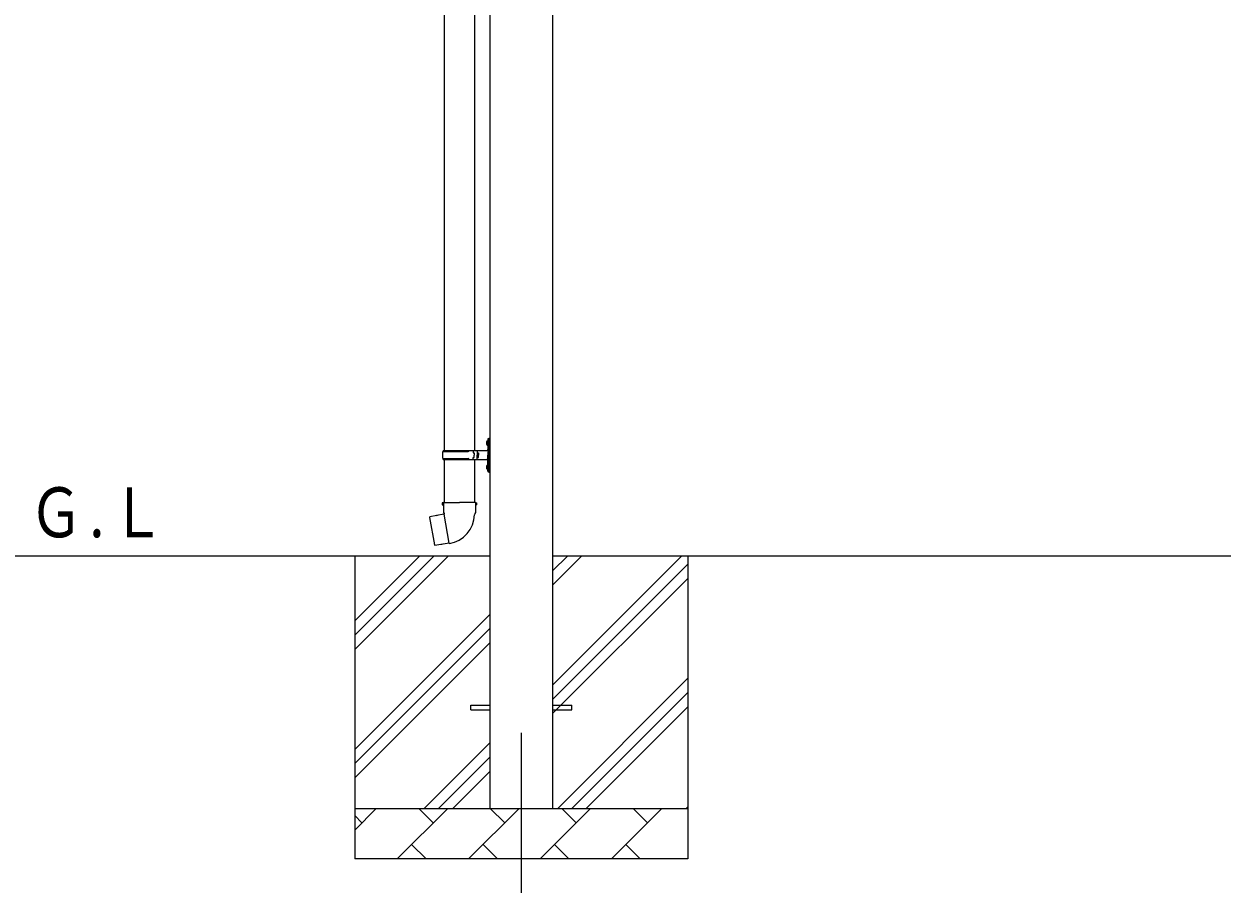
# Model space of a CAD drawing. Units: millimetres, scale not verified. Extents: x -12615 to 12615, y -8910 to 8910.
# Drawn here: x -1463 to 911, y -5632 to -3928 of the extents above; entities that cross this region are included whole.
import ezdxf
from ezdxf.enums import TextEntityAlignment as Align

# ---------------------------------------------------------------- set-up
doc = ezdxf.new("R2010")
doc.units = ezdxf.units.MM
doc.header["$LTSCALE"] = 40
for name, color, linetype in [('0-3_YKK_12', 2, 'Continuous'), ('0-4_YKK_13', 4, 'Continuous'), ('0-5_YKK_A1', 4, 'Continuous')]:
    doc.layers.add(name, color=color, linetype=linetype)
doc.styles.add('ＭＳ ゴシック', font='')
doc.styles.get('ＭＳ ゴシック').set_extended_font_data('MS Gothic')

msp = doc.modelspace()

# ---------------------------------------------------------------- linework, layer by layer
at = {"layer": '0-3_YKK_12'}
msp.add_line((-477.44, -5332.25), (-477.44, -5832.25), dxfattribs=at)
at = {"layer": '0-4_YKK_13'}
for p, q in [((-629.94, -3868.74), (-629.94, -4773.25)), ((-569.94, -3868.74), (-569.94, -4773.25)), ((-546.24, -4756.1), (-544.2, -4757.1)), ((-544.97, -4754.1), (-544.34, -4754.1)), ((-544.97, -4754.1), (-544.97, -4762.4)), ((-544.97, -4762.4), (-544.34, -4762.4)), ((-544.34, -4754.1), (-544.34, -4762.4)), ((-544.34, -4754.1), (-543.94, -4754.5)), ((-544.34, -4762.4), (-543.94, -4762)), ((-544.2, -4757.1), (-543.58, -4758.25)), ((-543.94, -4750.25), (-540.94, -4748.75)), ((-543.94, -4750.25), (-543.94, -4782.25)), ((-543.94, -4754.5), (-543.94, -4762)), ((-540.94, -4748.75), (-540.94, -4782.25)), ((-540.94, -4748.75), (-539.94, -4748.75)), ((-539.94, -4748.75), (-539.94, -4782.25)), ((-632.94, -4775.25), (-582.61, -4775.25)), ((-632.94, -4789.25), (-582.61, -4789.25)), ((-631.94, -4773.25), (-545.94, -4773.25)), ((-631.94, -4773.25), (-631.94, -4775.25)), ((-631.94, -4791.25), (-631.94, -4789.25)), ((-631.94, -4791.25), (-545.94, -4791.25)), ((-629.94, -4791.25), (-629.94, -4876.18)), ((-572.94, -4773.25), (-572.94, -4777.75)), ((-572.94, -4777.75), (-570.94, -4777.75)), ((-572.94, -4791.25), (-572.94, -4786.75)), ((-572.94, -4786.75), (-570.94, -4786.75)), ((-570.94, -4777.75), (-570.94, -4782.25)), ((-570.94, -4786.75), (-570.94, -4782.25)), ((-569.94, -4791.25), (-569.94, -4876.18)), ((-564.94, -4773.25), (-564.94, -4782.25)), ((-564.94, -4777.75), (-561.94, -4777.75)), ((-564.94, -4791.25), (-564.94, -4782.25)), ((-564.94, -4786.75), (-561.94, -4786.75)), ((-561.94, -4777.75), (-561.94, -4782.25)), ((-561.94, -4786.75), (-561.94, -4782.25)), ((-543.94, -4814.25), (-543.94, -4782.25)), ((-540.94, -4815.75), (-540.94, -4782.25)), ((-539.94, -4815.75), (-539.94, -4782.25)), ((-546.24, -4804.1), (-544.2, -4805.1)), ((-544.97, -4802.1), (-544.34, -4802.1)), ((-544.97, -4802.1), (-544.97, -4810.4)), ((-544.97, -4810.4), (-544.34, -4810.4)), ((-544.34, -4802.1), (-544.34, -4810.4)), ((-544.34, -4802.1), (-543.94, -4802.5)), ((-544.34, -4810.4), (-543.94, -4810)), ((-544.2, -4805.1), (-543.58, -4806.25)), ((-543.94, -4802.5), (-543.94, -4810)), ((-543.94, -4814.25), (-540.94, -4815.75)), ((-540.94, -4815.75), (-539.94, -4815.75)), ((-631.79, -4876.18), (-633.94, -4876.96)), ((-633.94, -4876.96), (-633.94, -4880.58)), ((-633.94, -4880.58), (-631.7, -4881.39)), ((-631.79, -4876.18), (-599.94, -4876.18)), ((-631.79, -4876.18), (-631.7, -4881.39)), ((-631.7, -4881.39), (-631.44, -4896.18)), ((-568.09, -4876.18), (-599.94, -4876.18)), ((-565.94, -4880.58), (-568.18, -4881.39)), ((-568.09, -4876.18), (-565.94, -4876.96)), ((-565.94, -4876.96), (-565.94, -4880.58)), ((-658.4, -4904.63), (-659.21, -4905.8)), ((-659.21, -4905.8), (-649.59, -4960.36)), ((-630.53, -4899.38), (-658.4, -4904.63)), ((-645.66, -4902.02), (-645.87, -4902.27)), ((-631.44, -4896.18), (-630.09, -4898.18)), ((-620.18, -4956.67), (-630.31, -4899.2)), ((-630.29, -4898.38), (-630.29, -4899.08)), ((-630.09, -4898.18), (-630.12, -4898.18)), ((-569.75, -4898.12), (-569.83, -4900.28)), ((-568.44, -4896.18), (-569.75, -4898.12)), ((-635.56, -4959.27), (-635.85, -4959.11)), ((-619.87, -4957.44), (-620.11, -4956.77)), ((-577.44, -5277.75), (-539.94, -5277.75)), ((-577.44, -5286.75), (-577.44, -5277.75)), ((-577.44, -5286.75), (-539.94, -5286.75)), ((-414.94, -5277.75), (-377.44, -5277.75)), ((-414.94, -5286.75), (-377.44, -5286.75)), ((-377.44, -5286.75), (-377.44, -5277.75))]:
    msp.add_line(p, q, dxfattribs=at)
for points in [[(-546.24, -4760.4), (-544.2, -4759.4), (-543.58, -4758.25)], [(-546.24, -4808.4), (-544.2, -4807.4), (-543.58, -4806.25)], [(-568.09, -4876.18), (-568.18, -4881.39), (-568.44, -4896.18)], [(-643.41, -4901.8), (-643.69, -4901.65), (-645.66, -4902.02)], [(-620.44, -4956.58), (-648.43, -4961.18), (-649.59, -4960.36)], [(-633.38, -4958.71), (-633.59, -4958.94), (-635.56, -4959.27)]]:
    msp.add_lwpolyline(points, dxfattribs=at)
for centre, radius, start, end in [((-540.64, -4758.25), 6, 136.21765, 223.78235), ((-584.19, -4782.25), 49.25, 171.82876, 180.00002), ((-584.19, -4782.25), 49.25, 180.00002, 188.17127), ((-582.61, -4773.25), 2, 270, 359.99998), ((-582.61, -4791.25), 2, 0.00005, 90.00004), ((-545.94, -4771.25), 2, 270, 359.99998), ((-545.94, -4793.25), 2, 0.00005, 90.00004), ((-540.64, -4806.25), 6, 136.21765, 223.78235), ((-630.59, -4899.08), 0.3, 280.66842, 0), ((-630.09, -4898.38), 0.2, 100, 180), ((-630.09, -4898.18), 60.3, 279.96938, 358), ((-620.4, -4956.88), 0.3, 20, 99.33158), ((-619.68, -4957.37), 0.2, 200, 279.96938)]:
    msp.add_arc(centre, radius, start, end, dxfattribs=at)
at = {"layer": '0-5_YKK_A1'}
for p, q in [((-539.94, -2685.25), (-539.94, -5482.25)), ((-414.94, -5482.25), (-414.94, -2685.25)), ((-539.94, -4982.25), (-1588.1, -4982.25)), ((-807.44, -4982.25), (-807.44, -5582.25)), ((-807.44, -5167.3), (-622.39, -4982.25)), ((-807.44, -5139.02), (-650.67, -4982.25)), ((-807.44, -5110.73), (-678.96, -4982.25)), ((2859.9, -4982.12), (-414.94, -4982.25)), ((-414.94, -5237.35), (-159.84, -4982.25)), ((-414.94, -5039.36), (-357.83, -4982.25)), ((-414.94, -5011.07), (-386.11, -4982.25)), ((-147.44, -4982.25), (-147.44, -5582.25)), ((-414.94, -5265.63), (-147.44, -4998.13)), ((-414.94, -5293.92), (-147.44, -5026.42)), ((-807.44, -5365.29), (-539.94, -5097.79)), ((-807.44, -5393.57), (-539.94, -5126.07)), ((-807.44, -5421.86), (-539.94, -5154.36)), ((-405.28, -5482.25), (-147.44, -5224.41)), ((-377, -5482.25), (-147.44, -5252.69)), ((-348.71, -5482.25), (-147.44, -5280.98)), ((-669.84, -5482.25), (-539.94, -5352.35)), ((-641.56, -5482.25), (-539.94, -5380.63)), ((-613.27, -5482.25), (-539.94, -5408.92)), ((-150.72, -5482.25), (-147.44, -5478.96)), ((-807.44, -5482.25), (-147.44, -5482.25)), ((-807.44, -5525.14), (-764.55, -5482.25)), ((-793.1, -5510.8), (-807.44, -5496.46)), ((-723.12, -5582.25), (-623.12, -5482.25)), ((-651.68, -5510.8), (-680.23, -5482.25)), ((-581.7, -5582.25), (-481.7, -5482.25)), ((-510.26, -5510.8), (-538.81, -5482.25)), ((-440.28, -5582.25), (-340.28, -5482.25)), ((-368.84, -5510.8), (-397.39, -5482.25)), ((-298.86, -5582.25), (-198.86, -5482.25)), ((-227.41, -5510.8), (-255.97, -5482.25)), ((-694.57, -5553.7), (-666.02, -5582.25)), ((-553.15, -5553.7), (-524.6, -5582.25)), ((-411.73, -5553.7), (-383.18, -5582.25)), ((-270.31, -5553.7), (-241.75, -5582.25)), ((-147.44, -5582.25), (-807.44, -5582.25))]:
    msp.add_line(p, q, dxfattribs=at)

# ---------------------------------------------------------------- texts
at = {"layer": '0-5_YKK_A1', "style": 'ＭＳ ゴシック', "width": 0.8}
msp.add_text('Ｇ.Ｌ', height=98.97, dxfattribs=at).set_placement((-1453, -4974.76), align=Align.BOTTOM_LEFT)

doc.saveas('drawing.dxf')
